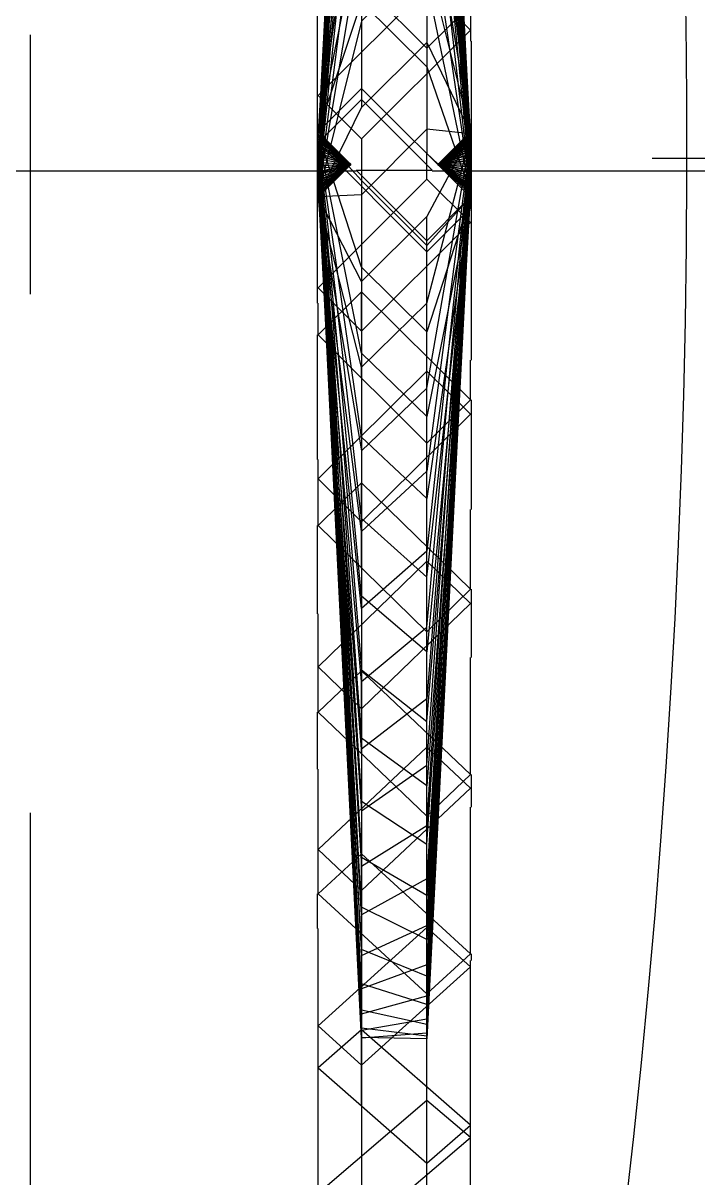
# Model space of a CAD drawing. Header units: millimetres. Extents: x -300 to 383236, y -195106 to -144646.
# Drawn here: x 27781.1 to 27835.9, y -163284 to -163190.1 of the extents above; entities that cross this region are included whole.
import ezdxf

# ---------------------------------------------------------------- set-up
doc = ezdxf.new("R2010")
doc.units = ezdxf.units.MM
doc.header["$LTSCALE"] = 60
doc.layers.add('EQUIPMENT', color=253, linetype='Continuous', lineweight=0)

# ---------------------------------------------------------------- blocks, each defined once
blk = doc.blocks.new('A$Cc6299706')
at = {"layer": 'EQUIPMENT', "lineweight": -3}
blk.add_lwpolyline([(-44964.73458277179, 31713.33238553799, 1.000000487800738), (-43530.33098020428, 32097.67504573001, 1.000000487800748)], format="xyb", close=True, dxfattribs=at)
for points in [[(-43534.86417571905, 31907.13090351819), (-43531.43341102013, 31975.26994738435), (-43526.13292365751, 31974.59966944832), (-43522.59632560026, 31905.08479192397), (-43525.2421595583, 31904.5027084532), (-43522.59632560026, 31905.34055587325), (-43526.13292365751, 31975.40223908228), (-43531.43341102013, 31975.5433502267), (-43534.85535627253, 31907.13090351819)], [(-43534.82889793295, 31907.13090351819), (-43531.43341102013, 31973.98230819144), (-43526.13292365751, 31974.8907111837), (-43522.59632560026, 31905.82562543223), (-43525.2421595583, 31904.5027084532), (-43522.59632560026, 31905.587500376), (-43526.13292365751, 31975.49925299404), (-43531.43341102013, 31975.11119734689), (-43534.83771737947, 31907.13090351819)], [(-43534.89063405864, 31907.13090351819), (-43531.43341102013, 31972.62411342633), (-43526.13292365751, 31970.92196024665), (-43522.59632560026, 31904.56444457891), (-43525.2421595583, 31904.5027084532), (-43522.59632560026, 31904.8290279747), (-43526.13292365751, 31973.10036353876), (-43531.43341102013, 31974.29098881986), (-43534.87299516558, 31907.13090351819)], [(-43534.96118963085, 31906.16076440025), (-43532.31535567281, 31904.5027084532), (-43534.96118963085, 31903.91180553591), (-43531.43341102013, 31969.66959883984), (-43526.13292365751, 31971.6010576292), (-43522.59632560026, 31906.24895886552), (-43525.2421595583, 31904.5027084532), (-43522.59632560026, 31906.04611159539), (-43526.13292365751, 31973.58543309775), (-43531.43341102013, 31972.15668276041), (-43534.8112590399, 31907.13090351819)], [(-43534.90827295168, 31907.13972296474), (-43531.43341102013, 31967.27952883106), (-43526.13292365751, 31964.62487542648), (-43522.59632560026, 31904.03527778726), (-43525.2421595583, 31904.5027084532), (-43522.59632560026, 31904.29986118308), (-43526.13292365751, 31968.09091791151), (-43531.43341102013, 31970.2781406502), (-43534.89945350516, 31907.13090351819)], [(-43534.93473129127, 31907.13972296474), (-43531.43341102013, 31949.45542740037), (-43526.13292365751, 31945.2220930675), (-43522.59632560026, 31903.06513866935), (-43525.2421595583, 31904.5027084532), (-43522.59632560026, 31903.29444427903), (-43526.13292365751, 31950.80480271899), (-43531.43341102013, 31954.70299808383), (-43534.92591184474, 31907.13972296474)], [(-43531.43341102013, 31888.04562123418), (-43534.97000907737, 31901.85687449518), (-43532.31535567281, 31904.5027084532), (-43534.96118963085, 31902.55361077077), (-43531.43341102013, 31942.43514796505), (-43526.13292365751, 31946.81841288887), (-43522.59632560026, 31907.06916739252), (-43525.2421595583, 31904.5027084532), (-43522.59632560026, 31906.98979237374), (-43526.13292365751, 31952.28646973548), (-43531.43341102013, 31948.22952433316), (-43534.96118963085, 31902.74763859437), (-43532.31535567281, 31904.5027084532), (-43534.96118963085, 31902.74763859437)], [(-43534.94355073779, 31907.13972296474), (-43531.43341102013, 31943.75806494405), (-43526.13292365751, 31939.22486942926), (-43522.59632560026, 31902.84465250616), (-43525.2421595583, 31904.5027084532), (-43522.59632560026, 31902.65062468256), (-43526.13292365751, 31932.8836873765), (-43531.43341102013, 31937.67264684055), (-43534.96118963085, 31907.04270905293)], [(-43526.13292365751, 31929.47938101714), (-43534.97000907737, 31938.14889695299), (-43531.43341102013, 31941.60611999153), (-43522.59632560026, 31932.9454235022), (-43526.13292365751, 31929.47938101714), (-43526.13292365751, 31913.94833568342), (-43534.97000907737, 31922.74132387065), (-43531.43341102013, 31926.26028303483), (-43522.59632560026, 31917.45847540112), (-43526.13292365751, 31913.94833568342), (-43526.13292365751, 31905.38465310588)], [(-43531.43341102013, 31874.68415974606), (-43534.97000907737, 31901.92743006737), (-43532.31535567281, 31904.5027084532), (-43534.96118963085, 31902.38604128677), (-43531.43341102013, 31936.27917428933), (-43526.13292365751, 31940.93584205549), (-43522.59632560026, 31907.12208407167), (-43525.2421595583, 31904.5027084532), (-43522.59632560026, 31907.14854241123), (-43526.13292365751, 31934.68285446796), (-43531.43341102013, 31929.79688109209), (-43534.96118963085, 31902.23611069583)], [(-43534.96118963085, 31907.1044451786), (-43531.43341102013, 31931.26090921556), (-43526.13292365751, 31926.26910248138), (-43522.59632560026, 31902.46541630551), (-43525.2421595583, 31904.5027084532), (-43522.59632560026, 31902.30666626802), (-43526.13292365751, 31919.43403142308), (-43531.43341102013, 31924.57576874823), (-43534.96118963085, 31907.14854241123)], [(-43531.43341102013, 31857.01880835283), (-43534.97000907737, 31902.23611069583), (-43532.31535567281, 31904.5027084532), (-43534.96118963085, 31902.11263844442), (-43531.43341102013, 31923.06764339215), (-43526.13292365751, 31928.13882514507), (-43522.59632560026, 31907.15736185778), (-43525.2421595583, 31904.5027084532), (-43522.59632560026, 31907.13090351819), (-43526.13292365751, 31921.35667076595), (-43531.43341102013, 31916.15319731513), (-43534.96118963085, 31902.00680508612), (-43532.31535567281, 31904.5027084532), (-43534.97000907737, 31903.64722214012), (-43531.43341102013, 31834.16762240186)], [(-43531.43341102013, 31922.17687929295), (-43531.43341102013, 31909.12409843325)], [(-43535.03174520306, 31920.21014271748), (-43535.03174520306, 31893.24909468497)], [(-43526.13292365751, 31918.93132297108), (-43526.13292365751, 31914.40694690282)], [(-43534.96118963085, 31907.15736185778), (-43531.43341102013, 31917.69660045732), (-43526.13292365751, 31912.44902977387), (-43522.59632560026, 31902.17437457012), (-43522.62278393983, 31901.84805504863)], [(-43522.59632560026, 31917.45847540112), (-43522.59632560026, 31914.52159970767)], [(-43558.33272292691, 31915.03312760622), (-43558.33272292691, 31893.97228930019)], [(-43522.59632560026, 31901.84805504863), (-43526.13292365751, 31884.04159251101), (-43531.43341102013, 31889.17451038958), (-43531.43341102013, 31887.13721824191), (-43531.43341102013, 31888.04562123418), (-43526.13292365751, 31893.24909468497), (-43522.59632560026, 31906.77812565713), (-43525.2421595583, 31904.5027084532), (-43522.59632560026, 31906.90159790848), (-43526.13292365751, 31900.2870130134), (-43531.43341102013, 31894.99534509728), (-43534.96118963085, 31901.84805504863), (-43532.31535567281, 31904.5027084532), (-43534.96118963085, 31901.92743006737), (-43531.43341102013, 31909.12409843325), (-43526.13292365751, 31914.40694690282), (-43522.59632560026, 31907.07798683904), (-43525.2421595583, 31904.5027084532), (-43522.59632560026, 31906.99861182029), (-43526.13292365751, 31907.3602091279), (-43531.43341102013, 31902.05090231875), (-43534.96118963085, 31901.87451338822)], [(-43522.53458947457, 31914.52159970767), (-43522.53458947457, 31888.61006581188)], [(-43534.52021730451, 31906.71638953143), (-43532.31535567281, 31904.5027084532), (-43534.52021730451, 31906.70757008491), (-43534.97000907737, 31906.26659775859), (-43526.13292365751, 31897.42069289218), (-43522.59632560026, 31900.95729094943), (-43522.59632560026, 31901.84805504863), (-43526.13292365751, 31890.9119413554), (-43531.43341102013, 31896.15069259233), (-43534.97000907737, 31907.03388960641)], [(-43534.97000907737, 31906.82222288976), (-43532.31535567281, 31904.5027084532), (-43534.97000907737, 31906.68111174532)], [(-43531.43341102013, 31833.52380280542), (-43534.97000907737, 31903.90298608936), (-43532.31535567281, 31904.5027084532), (-43534.97000907737, 31901.88333283474), (-43531.43341102013, 31881.24582796202), (-43526.13292365751, 31886.32582916146), (-43522.59632560026, 31906.62819506617), (-43525.2421595583, 31904.5027084532), (-43522.59632560026, 31906.46062558216), (-43526.13292365751, 31879.58777201497), (-43531.43341102013, 31874.68415974606), (-43531.43341102013, 31871.72082571303), (-43531.43341102013, 31878.64409123659), (-43531.43341102013, 31871.72082571303), (-43531.43341102013, 31875.75131277578), (-43526.13292365751, 31870.97999220477), (-43522.70215895858, 31900.97492984247)], [(-43534.89945350516, 31906.25777831204), (-43534.96118963085, 31904.97013911912), (-43532.31535567281, 31904.5027084532), (-43534.96118963085, 31906.83986178281)], [(-43534.8818146121, 31906.25777831204), (-43534.96118963085, 31904.70555572333), (-43532.31535567281, 31904.5027084532), (-43534.96118963085, 31906.69875063836)], [(-43534.93473129127, 31906.25777831204), (-43534.96118963085, 31905.7197920739), (-43532.31535567281, 31904.5027084532), (-43534.53785619757, 31906.68993119187)], [(-43534.91709239822, 31906.25777831204), (-43534.96118963085, 31905.47284757115), (-43532.31535567281, 31904.5027084532), (-43534.56431453714, 31906.66347285228)], [(-43534.90827295168, 31906.25777831204), (-43534.96118963085, 31905.22590306839), (-43532.31535567281, 31904.5027084532), (-43534.59959232325, 31906.61937561964)], [(-43534.57313398366, 31906.65465340573), (-43532.31535567281, 31904.5027084532), (-43534.60841176978, 31906.61055617309)], [(-43531.43341102013, 31903.21506926029), (-43534.57313398366, 31906.66347285228)], [(-43534.52903675103, 31906.69875063836), (-43532.31535567281, 31904.5027084532), (-43534.54667564409, 31906.68111174532)], [(-43531.43341102013, 31906.57527838701), (-43531.43341102013, 31902.72999970133)], [(-43534.97000907737, 31906.52236170783), (-43532.31535567281, 31904.5027084532), (-43534.97000907737, 31906.3459727773), (-43531.43341102013, 31863.45700431742)], [(-43522.7109784051, 31900.96611039595), (-43526.13292365751, 31834.64387251432), (-43531.43341102013, 31835.79922000931), (-43534.97000907737, 31904.68791683025), (-43532.31535567281, 31904.5027084532), (-43534.97000907737, 31905.93145879057), (-43531.43341102013, 31852.78547401995), (-43526.13292365751, 31849.29297319533), (-43522.68452006552, 31900.96611039595), (-43526.13292365751, 31854.02019653372), (-43531.43341102013, 31857.89193355899), (-43531.43341102013, 31856.63075270566), (-43531.43341102013, 31863.45700431742), (-43526.13292365751, 31859.24130887761), (-43522.68452006552, 31900.96611039595), (-43526.13292365751, 31864.91221299434), (-43531.43341102013, 31869.42776961609), (-43534.94355073779, 31906.26659775859)], [(-43531.43341102013, 31834.34401133239), (-43534.97000907737, 31904.42333343446), (-43532.31535567281, 31904.5027084532), (-43534.97000907737, 31902.38604128677), (-43531.43341102013, 31852.00054327906), (-43526.13292365751, 31855.71353026688), (-43522.59632560026, 31905.60513926904), (-43525.2421595583, 31904.5027084532), (-43522.59632560026, 31905.84326432527), (-43526.13292365751, 31861.09339264822), (-43531.43341102013, 31857.01880835283), (-43531.43341102013, 31856.63075270566), (-43531.43341102013, 31862.51332353904), (-43526.13292365751, 31866.90540790938), (-43522.59632560026, 31906.06375048847), (-43525.2421595583, 31904.5027084532), (-43522.59632560026, 31906.26659775859), (-43526.13292365751, 31873.08783992469), (-43531.43341102013, 31868.422352712), (-43534.97000907737, 31902.00680508612), (-43532.31535567281, 31904.5027084532), (-43534.97000907737, 31904.15875003867), (-43531.43341102013, 31833.57671948457)], [(-43531.43341102013, 31857.89193355899), (-43534.97000907737, 31906.14312550718), (-43532.31535567281, 31904.5027084532), (-43534.97000907737, 31903.40027763737), (-43531.43341102013, 31835.50817827393), (-43526.13292365751, 31836.9722063974), (-43522.59632560026, 31904.31750007615), (-43525.2421595583, 31904.5027084532), (-43522.59632560026, 31904.05291668033), (-43522.7109784051, 31901.84805504863)], [(-43531.43341102013, 31844.16887476326), (-43534.97000907737, 31905.4552086781), (-43532.31535567281, 31904.5027084532), (-43534.97000907737, 31902.95048586449), (-43531.43341102013, 31840.23540161231), (-43526.13292365751, 31842.6695688537), (-43522.59632560026, 31904.84666686774), (-43525.2421595583, 31904.5027084532), (-43522.59632560026, 31904.58208347195), (-43526.13292365751, 31839.49456810406), (-43531.43341102013, 31837.5366509751), (-43534.97000907737, 31903.17097202766), (-43532.31535567281, 31904.5027084532), (-43534.97000907737, 31905.70215318086), (-43531.43341102013, 31848.19936182602)], [(-43534.87299516558, 31906.25777831204), (-43534.96118963085, 31904.4409723275), (-43532.31535567281, 31904.5027084532), (-43534.96118963085, 31906.5400006009)], [(-43534.85535627253, 31906.25777831204), (-43534.96118963085, 31904.17638893171), (-43532.31535567281, 31904.5027084532), (-43534.96118963085, 31906.36361167034)], [(-43534.94355073779, 31906.25777831204), (-43534.96118963085, 31905.94909768361), (-43532.31535567281, 31904.5027084532)], [(-43531.43341102013, 31875.75131277578), (-43534.91709239822, 31906.26659775859)], [(-43522.72861729815, 31900.97492984247), (-43526.13292365751, 31877.37409093672), (-43531.43341102013, 31882.35707822438), (-43534.89063405864, 31906.27541720508)], [(-43531.43341102013, 31889.17451038958), (-43534.83771737947, 31906.28423665163)], [(-43522.69333951206, 31900.96611039595), (-43526.13292365751, 31838.57734566527), (-43531.43341102013, 31840.73811006434), (-43534.97000907737, 31905.20826417535), (-43532.31535567281, 31904.5027084532), (-43534.97000907737, 31902.73881914782), (-43531.43341102013, 31847.4938061039)], [(-43522.70215895858, 31900.96611039595), (-43526.13292365751, 31836.26665067523), (-43531.43341102013, 31837.93352606882), (-43534.97000907737, 31904.95250022608), (-43532.31535567281, 31904.5027084532), (-43534.97000907737, 31902.55361077077)], [(-43526.13292365751, 31903.32090261859), (-43526.13292365751, 31905.38465310588), (-43522.59632560026, 31902.0597217653), (-43522.61396449331, 31901.84805504863)], [(-43507.83257211436, 31905.00541690523), (-43474.23048084721, 31905.00541690523)], [(-43665.73594273045, 31904.00000000118), (-43531.87438334647, 31904.00000000118)], [(-43531.43341102013, 31862.51332353904), (-43534.97000907737, 31902.11263844442), (-43532.31535567281, 31904.5027084532), (-43534.96118963085, 31902.11263844442)], [(-43525.69195133117, 31904.00000000118), (-43262.08751409122, 31904.00000000118)], [(-43522.63160338637, 31901.84805504863), (-43522.59632560026, 31902.31548571454), (-43525.2421595583, 31904.5027084532), (-43522.59632560026, 31902.47423575203), (-43522.64042283289, 31901.84805504863), (-43522.59632560026, 31902.65944412911), (-43525.2421595583, 31904.5027084532), (-43522.59632560026, 31902.85347195268), (-43522.64924227941, 31901.84805504863)], [(-43522.66688117247, 31901.84805504863), (-43522.59632560026, 31903.07395811584), (-43525.2421595583, 31904.5027084532), (-43522.59632560026, 31903.30326372555), (-43522.675700619, 31901.84805504863)], [(-43522.70215895858, 31901.84805504863), (-43522.59632560026, 31903.79715273106), (-43525.2421595583, 31904.5027084532), (-43522.59632560026, 31903.54138878178), (-43522.68452006552, 31901.84805504863)], [(-43523.01083958702, 31901.38062438271), (-43526.13292365751, 31897.91458189768), (-43531.43341102013, 31903.21506926029), (-43531.43341102013, 31894.16631712376), (-43534.97000907737, 31890.6561774061), (-43526.13292365751, 31881.86318921887), (-43522.59632560026, 31885.38214838308), (-43531.43341102013, 31894.16631712376), (-43531.43341102013, 31878.64409123659), (-43534.97000907737, 31875.17804875156), (-43526.13292365751, 31866.52617170873), (-43522.59632560026, 31869.99221419379), (-43531.43341102013, 31878.64409123659), (-43531.43341102013, 31863.37762929867), (-43534.97000907737, 31859.99978127891), (-43526.13292365751, 31851.56839039929), (-43522.59632560026, 31854.93741897251), (-43531.43341102013, 31863.37762929867), (-43531.43341102013, 31848.50804245444), (-43534.97000907737, 31845.26248613257), (-43526.13292365751, 31837.13095643489), (-43522.59632560026, 31840.38533220325), (-43531.43341102013, 31848.50804245444), (-43531.43341102013, 31834.20290018797), (-43534.97000907737, 31831.10727445707), (-43526.13292365751, 31823.37261985305), (-43522.59632560026, 31826.46824558395), (-43531.43341102013, 31834.20290018797), (-43531.43341102013, 31820.5944941971)], [(-43534.97000907737, 31765.82573126558), (-43534.97000907737, 31773.79851092583), (-43534.97000907737, 31783.06774922549), (-43534.97000907737, 31793.54525169935), (-43534.97000907737, 31805.12518498908), (-43534.97000907737, 31817.68407684324), (-43534.97000907737, 31831.10727445707), (-43534.97000907737, 31842.4314437975)], [(-43531.43341102013, 31843.56033295293), (-43534.97000907737, 31902.73881914782)], [(-43522.68452006552, 31900.96611039595), (-43526.13292365751, 31845.12137498819), (-43531.43341102013, 31848.19936182602), (-43531.43341102013, 31842.00811036422)], [(-43522.68452006552, 31900.96611039595), (-43526.13292365751, 31841.53186025175), (-43531.43341102013, 31844.16887476326), (-43531.43341102013, 31842.00811036422)], [(-43522.71979785163, 31900.96611039595), (-43526.13292365751, 31833.70019173594), (-43531.43341102013, 31834.34401133239), (-43531.43341102013, 31828.01164872614)], [(-43522.72861729815, 31900.96611039595), (-43526.13292365751, 31833.47088612623), (-43531.43341102013, 31833.57671948457), (-43531.43341102013, 31828.01164872614)], [(-43522.74625619121, 31900.96611039595), (-43526.13292365751, 31833.93831679215), (-43531.43341102013, 31833.52380280542), (-43531.43341102013, 31828.01164872614), (-43531.43341102013, 31834.16762240186), (-43526.13292365751, 31835.11130318024), (-43522.75507563775, 31900.96611039595)], [(-43522.59632560026, 31900.95729094943), (-43523.0372979266, 31901.4070827223)], [(-43526.13292365751, 31887.71048226616), (-43526.13292365751, 31900.2870130134)], [(-43526.13292365751, 31897.42069289218), (-43526.13292365751, 31897.91458189768)], [(-43531.43341102013, 31890.95603858803), (-43531.43341102013, 31894.16631712376)], [(-43534.97000907737, 31890.6561774061), (-43534.97000907737, 31893.24909468497)], [(-43526.13292365751, 31872.27645084421), (-43526.13292365751, 31893.24909468497)], [(-43535.03174520306, 31890.6561774061), (-43535.03174520306, 31880.54027223984)], [(-43526.13292365751, 31881.86318921887), (-43526.13292365751, 31890.9119413554)], [(-43522.59632560026, 31885.38214838308), (-43522.59632560026, 31888.61006581188)], [(-43526.13292365751, 31857.15991949728), (-43526.13292365751, 31886.32582916146)], [(-43522.53458947457, 31885.38214838308), (-43522.53458947457, 31876.474507391)], [(-43526.13292365751, 31866.52617170873), (-43526.13292365751, 31884.04159251101)], [(-43534.97000907737, 31875.17804875156), (-43534.97000907737, 31880.54027223984)], [(-43526.13292365751, 31842.51081881621), (-43526.13292365751, 31879.58777201497)], [(-43531.43341102013, 31875.46909048695), (-43531.43341102013, 31878.64409123659)], [(-43526.13292365751, 31851.56839039929), (-43526.13292365751, 31877.37409093672)], [(-43522.59632560026, 31869.99221419379), (-43522.59632560026, 31876.474507391)], [(-43535.03174520306, 31875.17804875156), (-43535.03174520306, 31868.00783872524)], [(-43526.13292365751, 31828.47025994556), (-43526.13292365751, 31873.08783992469)], [(-43526.13292365751, 31837.13095643489), (-43526.13292365751, 31870.97999220477)], [(-43522.53458947457, 31869.99221419379), (-43522.53458947457, 31864.45360177495)], [(-43534.97000907737, 31859.99978127891), (-43534.97000907737, 31868.00783872524)], [(-43526.13292365751, 31815.19699292271), (-43526.13292365751, 31866.90540790938)], [(-43526.13292365751, 31823.37261985305), (-43526.13292365751, 31864.91221299434)], [(-43522.59632560026, 31854.93741897251), (-43522.59632560026, 31864.45360177495)], [(-43531.43341102013, 31860.27318412125), (-43531.43341102013, 31863.37762929867)], [(-43526.13292365751, 31802.796851106), (-43526.13292365751, 31861.09339264822)], [(-43535.03174520306, 31859.99978127891), (-43535.03174520306, 31855.38721074538)], [(-43526.13292365751, 31810.40803345865), (-43526.13292365751, 31859.24130887761)], [(-43534.97000907737, 31845.26248613257), (-43534.97000907737, 31855.38721074538)], [(-43526.13292365751, 31791.41094563987), (-43526.13292365751, 31855.71353026688)], [(-43526.13292365751, 31798.37830839604), (-43526.13292365751, 31854.02019653372)], [(-43522.53458947457, 31854.93741897251), (-43522.53458947457, 31852.29158501445)], [(-43522.59632560026, 31840.38533220325), (-43522.59632560026, 31852.29158501445)], [(-43558.33272292691, 31851.83297379508), (-43558.33272292691, 31769.80330164918), (-43535.03174520306, 31769.80330164918)], [(-43526.13292365751, 31781.1539293292), (-43526.13292365751, 31850.81873744448)], [(-43531.43341102013, 31842.00811036422), (-43531.43341102013, 31848.50804245444)], [(-43531.43341102013, 31842.00811036422), (-43531.43341102013, 31848.50804245444)], [(-43531.43341102013, 31842.00811036422), (-43531.43341102013, 31848.50804245444)], [(-43531.43341102013, 31842.00811036422), (-43531.43341102013, 31848.50804245444)], [(-43531.43341102013, 31845.51825008188), (-43531.43341102013, 31848.50804245444)], [(-43526.13292365751, 31787.40691691671), (-43526.13292365751, 31849.29297319533)], [(-43526.13292365751, 31772.11399663922), (-43526.13292365751, 31846.46193086026)], [(-43535.03174520306, 31845.26248613257), (-43535.03174520306, 31842.4314437975)], [(-43526.13292365751, 31777.59087293236), (-43526.13292365751, 31845.12137498819)], [(-43526.13292365751, 31764.38816148172), (-43526.13292365751, 31842.6695688537)], [(-43526.13292365751, 31769.04482924788), (-43526.13292365751, 31841.53186025175)], [(-43522.53458947457, 31840.38533220325), (-43522.53458947457, 31839.82970707207)], [(-43526.13292365751, 31758.04697942892), (-43526.13292365751, 31839.49456810406)], [(-43522.59632560026, 31747.89579647659), (-43522.59632560026, 31749.509755191), (-43522.59632560026, 31752.65829760105), (-43522.59632560026, 31757.31496536722), (-43522.59632560026, 31763.4268418103), (-43522.59632560026, 31770.94101025113), (-43522.59632560026, 31779.78691511754), (-43522.59632560026, 31789.86754249768), (-43522.59632560026, 31801.07705903325), (-43522.59632560026, 31813.3184508125), (-43522.59632560026, 31826.46824558395), (-43522.59632560026, 31839.82970707207)], [(-43526.13292365751, 31761.83052198893), (-43526.13292365751, 31838.57734566527)], [(-43526.13292365751, 31753.1698254996), (-43526.13292365751, 31836.9722063974)], [(-43526.13292365751, 31756.03614562082), (-43526.13292365751, 31836.26665067523)], [(-43526.13292365751, 31749.78315803331), (-43526.13292365751, 31835.11130318024)], [(-43526.13292365751, 31751.71461682268), (-43526.13292365751, 31834.64387251432)], [(-43531.43341102013, 31828.01164872614), (-43531.43341102013, 31834.20290018797)], [(-43531.43341102013, 31828.01164872614), (-43531.43341102013, 31834.20290018797)], [(-43531.43341102013, 31828.01164872614), (-43531.43341102013, 31834.20290018797)], [(-43531.43341102013, 31828.01164872614), (-43531.43341102013, 31834.20290018797)], [(-43531.43341102013, 31828.01164872614), (-43531.43341102013, 31834.20290018797)], [(-43531.43341102013, 31828.01164872614), (-43531.43341102013, 31834.20290018797)], [(-43531.43341102013, 31828.01164872614), (-43531.43341102013, 31834.20290018797)], [(-43531.43341102013, 31828.01164872614), (-43531.43341102013, 31834.20290018797)], [(-43531.43341102013, 31831.33658006675), (-43531.43341102013, 31834.20290018797)], [(-43526.13292365751, 31747.93989370922), (-43526.13292365751, 31833.93831679215)], [(-43526.13292365751, 31748.91003282716), (-43526.13292365751, 31833.70019173594)], [(-43526.13292365751, 31747.64885197383), (-43526.13292365751, 31833.47088612623)]]:
    blk.add_lwpolyline(points, dxfattribs=at)
for points in [[(-43532.31535567281, 31904.5027084532), (-43534.96118963085, 31903.65604158661), (-43531.43341102013, 31966.52987587628), (-43526.13292365751, 31968.94640422463), (-43522.59632560026, 31906.44298668912), (-43525.2421595583, 31904.5027084532), (-43522.59632560026, 31906.61055617309), (-43526.13292365751, 31965.6479312236), (-43531.43341102013, 31962.77279165587), (-43534.96118963085, 31903.40909708386)], [(-43534.91709239822, 31907.13972296474), (-43531.43341102013, 31963.66355575506), (-43526.13292365751, 31960.55911057764), (-43522.59632560026, 31903.77951383802), (-43525.2421595583, 31904.5027084532), (-43522.59632560026, 31903.53256933526), (-43526.13292365751, 31955.93772059756), (-43531.43341102013, 31959.45667976177)], [(-43532.31535567281, 31904.5027084532), (-43534.96118963085, 31902.95048586449), (-43531.43341102013, 31953.58292837492), (-43526.13292365751, 31957.27827646966), (-43522.59632560026, 31906.89277846199), (-43525.2421595583, 31904.5027084532), (-43522.59632560026, 31906.76048676406), (-43526.13292365751, 31961.74973585877), (-43531.43341102013, 31958.4424434112), (-43534.96118963085, 31903.17979147418)], [(-43522.59632560026, 31915.40354436035), (-43531.43341102013, 31906.57527838701), (-43534.97000907737, 31910.11187644427), (-43526.13292365751, 31918.93132297108)], [(-43523.0372979266, 31901.4070827223), (-43526.13292365751, 31898.31145699137), (-43531.87438334647, 31904.05291668033), (-43525.69195133117, 31904.05291668033), (-43531.43341102013, 31909.79437636929), (-43534.52021730451, 31906.70757008491), (-43534.97000907737, 31907.15736185778), (-43531.43341102013, 31910.68514046849), (-43522.59632560026, 31901.84805504863)], [(-43531.43341102013, 31842.00811036422), (-43531.43341102013, 31847.4938061039), (-43526.13292365751, 31850.81873744448), (-43522.59632560026, 31905.35819476629), (-43525.2421595583, 31904.5027084532), (-43522.59632560026, 31905.10243081705), (-43526.13292365751, 31846.46193086026), (-43531.43341102013, 31843.56033295293)], [(-43522.59632560026, 31899.78430456134), (-43531.43341102013, 31890.95603858803), (-43534.97000907737, 31894.49263664529), (-43526.13292365751, 31903.32090261859)], [(-43522.59632560026, 31884.21798144154), (-43526.13292365751, 31887.71048226616), (-43534.97000907737, 31878.97041075806), (-43531.43341102013, 31875.46909048695)], [(-43522.59632560026, 31868.84568614532), (-43531.43341102013, 31860.27318412125), (-43534.97000907737, 31863.70394882017), (-43526.13292365751, 31872.27645084421)], [(-43531.43341102013, 31863.37762929867), (-43531.43341102013, 31856.63075270566)], [(-43531.43341102013, 31863.37762929867), (-43531.43341102013, 31856.63075270566)], [(-43522.59632560026, 31853.82616871015), (-43526.13292365751, 31857.15991949728), (-43534.97000907737, 31848.84318142249), (-43531.43341102013, 31845.51825008188)], [(-43531.43341102013, 31848.50804245444), (-43531.43341102013, 31842.00811036422)], [(-43531.43341102013, 31848.50804245444), (-43531.43341102013, 31842.00811036422)], [(-43534.97000907737, 31834.52921970947), (-43526.13292365751, 31842.51081881621), (-43522.59632560026, 31839.31817917353), (-43531.43341102013, 31831.33658006675)], [(-43531.43341102013, 31834.20290018797), (-43531.43341102013, 31828.01164872614)], [(-43531.43341102013, 31834.20290018797), (-43531.43341102013, 31828.01164872614)], [(-43531.43341102013, 31834.20290018797), (-43531.43341102013, 31828.01164872614)], [(-43531.43341102013, 31834.20290018797), (-43531.43341102013, 31828.01164872614)], [(-43522.59632560026, 31825.45400923338), (-43526.13292365751, 31828.47025994556), (-43534.97000907737, 31820.91199427204), (-43531.43341102013, 31817.89574355989)]]:
    blk.add_lwpolyline(points, close=True, dxfattribs=at)
for centre, radius, start, end in [((-44247.53287522933, 31905.50406548548), 742.5013426759994, 14.99979961845801, 194.9998555176071), ((-44247.53287522933, 31905.50406548548), 742.5013426759994, 14.99979961845801, 194.9998555176071), ((-44247.53287522933, 31905.50406548548), 742.5013426759994, 14.99979961845801, 194.9998555176071), ((-44247.53287522933, 31905.50406548548), 742.5013426759994, 14.99979961845801, 194.9998555176071), ((-44247.53268774675, 31905.50336578251), 742.5013426760025, 194.999799618458, 14.99985551760711), ((-44247.53268774675, 31905.50336578251), 742.5013426760025, 194.999799618458, 14.99985551760711), ((-44247.53268774675, 31905.50336578251), 742.5013426760025, 194.999799618458, 14.99985551760711), ((-44247.53268774675, 31905.50336578251), 742.5013426760025, 194.999799618458, 14.99985551760711)]:
    blk.add_arc(centre, radius, start, end, dxfattribs=at)
blk = doc.blocks.new('A$C44261593')
h = blk.add_hatch()
h.set_pattern_fill('ANSI31', color=253, scale=100)
h.set_pattern_definition([(45, (0, -50460), (-224.5064030267288, 224.5064030267288), [])])
edge = h.paths.add_edge_path()
edge.add_line((-58347.03448275906, -14255.99999999784), (-58347.03448275906, -14055.99999999784))
edge.add_line((-58347.03448275906, -14055.99999999784), (-57547.03448275907, -14055.99999999784))
edge.add_line((-57547.03448275907, -14055.99999999784), (-57547.03448275903, -15055.99999999784))
edge.add_line((-57547.03448275904, -15055.99999999783), (-60547.03448275929, -15055.99999999783))
edge.add_line((-60547.03448275929, -15055.99999999783), (-60547.03448275928, -31055.99999999888))
edge.add_line((-60547.03448275928, -31055.99999999888), (-57647.03468275907, -31055.99999999888))
edge.add_line((-57647.03468275907, -31055.99999999887), (-57647.03468275905, -32267.99999999769))
edge.add_line((-57647.03468275907, -32267.99999999769), (-43347.03448275926, -32267.99999999769))
edge.add_line((-43347.03448275926, -32267.99999999769), (-43347.03448275928, -29255.99999999888))
edge.add_line((-43347.03448275926, -29255.99999999888), (-34347.0344827582, -29255.99999999888))
edge.add_line((-34347.0344827582, -29255.99999999888), (-34347.0344827582, -14205.99999999763))
edge.add_line((-34347.0344827582, -14205.99999999763), (-33547.03448275823, -14205.99999999762))
edge.add_line((-33547.03448275823, -14205.99999999762), (-33547.03448275822, -29255.99999999888))
edge.add_line((-33547.03448275822, -29255.99999999888), (-30497.0344827582, -29255.99999999888))
edge.add_line((-30497.0344827582, -29255.99999999888), (-30497.0344827582, -30055.99999999888))
edge.add_line((-30497.0344827582, -30055.99999999888), (-30547.03448275923, -30055.99999999888))
edge.add_line((-30547.03448275923, -30055.99999999888), (-30547.03448275923, -34905.9999999999))
edge.add_line((-30547.03448275923, -34905.9999999999), (-30569.23641186631, -34905.9999999999))
edge.add_arc((-31589.7226567235, -35133.68817394561), 1045.578347374057, 12.57767129039533, 76.57872908946486)
edge.add_line((-31347.03448275924, -34116.66480611409), (-31347.03448275923, -30055.99999999888))
edge.add_line((-31347.03448275925, -30055.99999999888), (-42547.03448275928, -30055.99999999888))
edge.add_line((-42547.03448275928, -30055.99999999888), (-42547.03448275928, -34905.9999999999))
edge.add_line((-42547.03448275928, -34905.9999999999), (-43347.03448275928, -34905.9999999999))
edge.add_line((-43347.03448275928, -34905.9999999999), (-43347.03448275928, -33067.9999999977))
edge.add_line((-43347.03448275928, -33067.9999999977), (-57647.03468275907, -33067.99999999772))
edge.add_line((-57647.03468275905, -33067.99999999772), (-57647.03468275908, -34905.99999999993))
edge.add_line((-57647.03468275908, -34905.99999999993), (-58447.03468275908, -34905.99999999993))
edge.add_line((-58447.03468275908, -34905.99999999993), (-58447.03468275907, -31855.99999999887))
edge.add_line((-58447.03468275907, -31855.99999999887), (-66197.03448276047, -31855.99999999887))
edge.add_line((-66197.03448276047, -31855.99999999887), (-66197.03448276047, -31055.99999999887))
edge.add_line((-66197.03448276047, -31055.99999999887), (-61347.03448275925, -31055.99999999888))
edge.add_line((-61347.03448275925, -31055.99999999887), (-61347.03448275926, -14255.99999999784))
edge.add_line((-61347.03448275926, -14255.99999999784), (-58347.03448275905, -14255.99999999785))

msp = doc.modelspace()

# ---------------------------------------------------------------- block references
for name, p in [('A$C44261593', (71340, -144646.1343434664)), ('A$Cc6299706', (71340, -195106.1343434664))]:
    msp.add_blockref(name, p)

doc.saveas('drawing.dxf')
